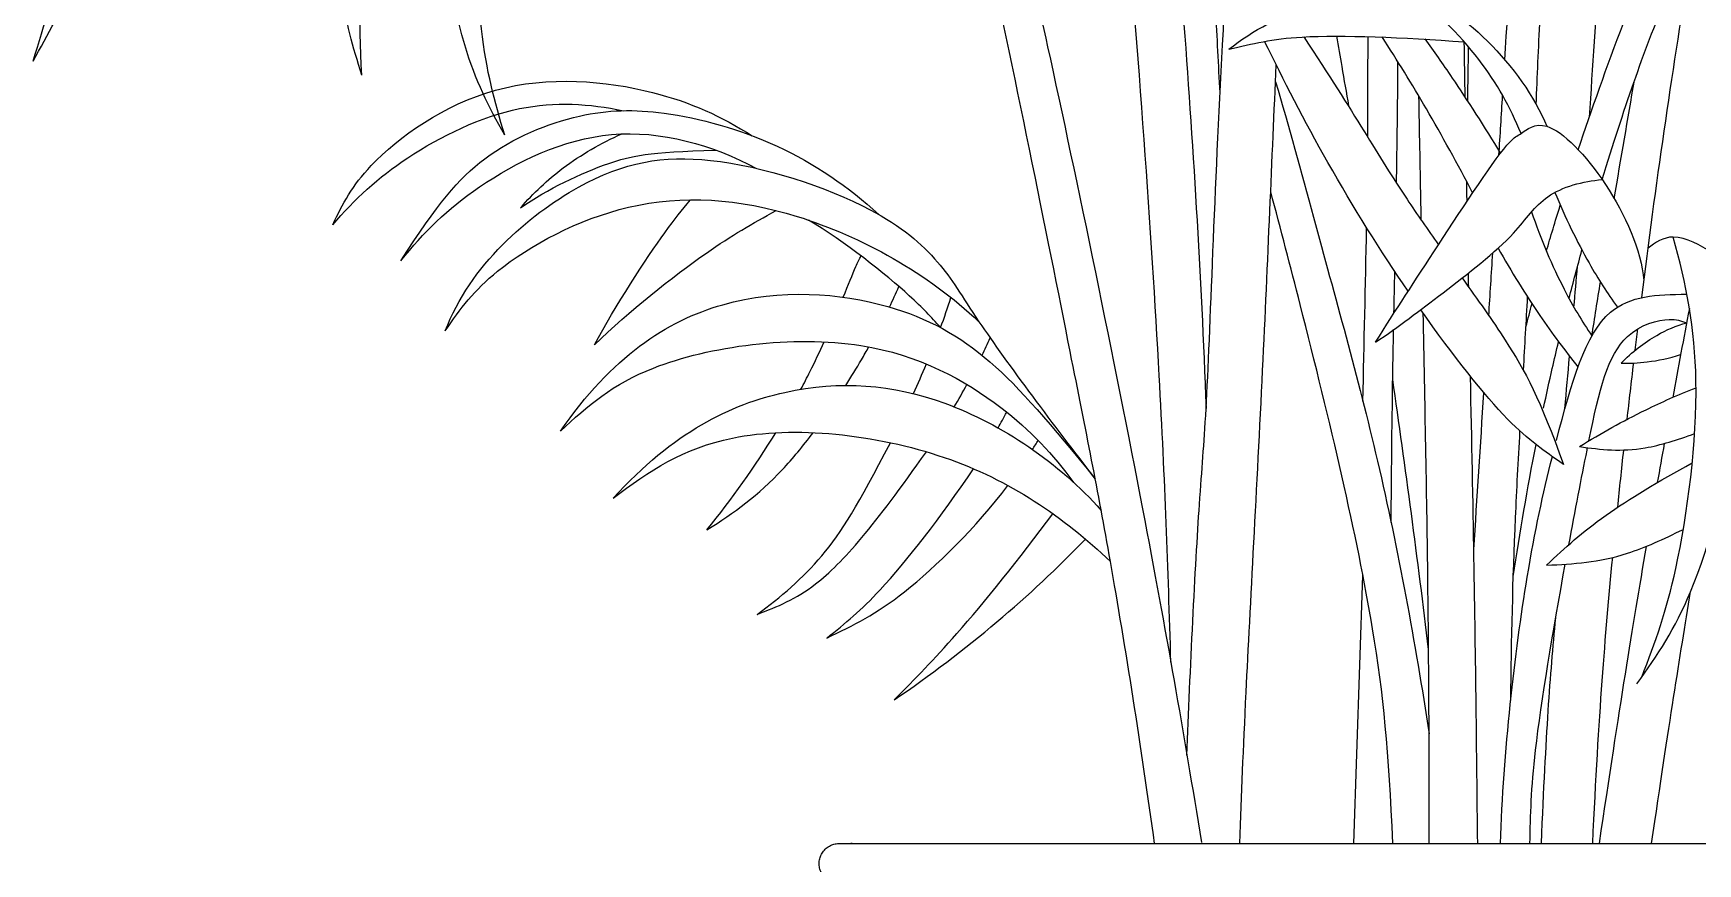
# Model space of a CAD drawing. Header units: millimetres. Extents: x 0.2 to 27.9, y 0.2 to 5.6.
# Drawn here: x 14.5315 to 14.8407, y 3.0139 to 3.168 of the extents above; entities that cross this region are included whole.
import ezdxf

# ---------------------------------------------------------------- set-up
doc = ezdxf.new("R2010")
doc.units = ezdxf.units.MM
doc.layers.add('AG-PLANTS', color=7, linetype='Continuous', true_color=0x66ccff)

msp = doc.modelspace()

# ---------------------------------------------------------------- linework, layer by layer
at = {"layer": 'AG-PLANTS'}
for p, q in [((14.7536, 3.16508), (14.7536, 3.16508)), ((14.77681, 3.01764), (14.7785, 3.06742))]:
    msp.add_line(p, q, dxfattribs=at)
for points, knots in [([(14.82055, 3.15249), (14.82189, 3.17096), (14.82434, 3.21267), (14.83136, 3.28798), (14.83481, 3.3217), (14.83655, 3.34046)], [0.363441, 0.363441, 0.363441, 0.363441, 0.727726, 1.152408, 1.481511, 1.481511, 1.481511, 1.481511]), ([(14.81067, 3.15486), (14.81089, 3.15995), (14.81219, 3.1899), (14.81538, 3.2456), (14.81989, 3.29964), (14.8215, 3.31691)], [0.8381382, 0.8381382, 0.8381382, 0.8381382, 0.9382539, 1.4037113, 1.6420161, 1.6420161, 1.6420161, 1.6420161]), ([(14.80486, 3.16312), (14.8063, 3.18654), (14.80888, 3.22985), (14.81242, 3.28228), (14.81426, 3.30496)], [0.4709855, 0.4709855, 0.4709855, 0.4709855, 0.8601105, 1.2670963, 1.2670963, 1.2670963, 1.2670963]), ([(14.53152, 3.16285), (14.5335, 3.16986), (14.5386, 3.18456), (14.55831, 3.2231), (14.60845, 3.2648), (14.62976, 3.27219), (14.64039, 3.27554)], [0, 0, 0, 0, 0.225699, 0.54249, 0.929367, 1.20851, 1.20851, 1.20851, 1.20851]), ([(14.53152, 3.16285), (14.53682, 3.17295), (14.54894, 3.19313), (14.57632, 3.22917), (14.61684, 3.26265), (14.63108, 3.26943), (14.63802, 3.27268)], [0, 0, 0, 0, 0.282405, 0.611812, 0.958465, 1.190041, 1.190041, 1.190041, 1.190041]), ([(14.61908, 3.14914), (14.6161, 3.15447), (14.61022, 3.16579), (14.60458, 3.20422), (14.61329, 3.24218), (14.63008, 3.26521), (14.63545, 3.27033), (14.63802, 3.27268)], [0, 0, 0, 0, 0.206543, 0.502864, 0.809474, 1.059825, 1.215864, 1.215864, 1.215864, 1.215864]), ([(14.73979, 3.01763), (14.7374, 3.03513), (14.73167, 3.07125), (14.72412, 3.10881), (14.70853, 3.18764), (14.69442, 3.24182), (14.68556, 3.26037), (14.6812, 3.26845)], [0, 0, 0, 0, 0.35134, 0.655593, 1.08875, 1.457114, 1.691697, 1.691697, 1.691697, 1.691697]), ([(14.59256, 3.16026), (14.59093, 3.16568), (14.58648, 3.17653), (14.59769, 3.22548), (14.60861, 3.2465), (14.6218, 3.2593), (14.63248, 3.26724)], [0, 0, 0, 0, 0.225853, 0.605204, 0.885936, 1.141155, 1.141155, 1.141155, 1.141155]), ([(14.68991, 3.26471), (14.69245, 3.25972), (14.70063, 3.24202), (14.71027, 3.20744), (14.72026, 3.1655), (14.73831, 3.07808), (14.7451, 3.0385), (14.74852, 3.01781)], [1.355283, 1.355283, 1.355283, 1.355283, 1.488107, 1.801109, 2.123119, 2.574891, 2.957756, 2.957756, 2.957756, 2.957756]), ([(14.61908, 3.14914), (14.61719, 3.1556), (14.61342, 3.1687), (14.61344, 3.2149), (14.62324, 3.24569), (14.62937, 3.25641), (14.63251, 3.26125)], [0, 0, 0, 0, 0.216784, 0.543162, 0.819009, 1.019832, 1.019832, 1.019832, 1.019832]), ([(14.74282, 3.05128), (14.7423, 3.06903), (14.74103, 3.10526), (14.73552, 3.18279), (14.73074, 3.23258), (14.729, 3.24934)], [0, 0, 0, 0, 0.352404, 0.817183, 1.072501, 1.072501, 1.072501, 1.072501]), ([(14.59256, 3.16026), (14.59194, 3.17063), (14.59205, 3.19105), (14.60732, 3.23002), (14.61507, 3.24247), (14.61918, 3.24862)], [0, 0, 0, 0, 0.2694957, 0.5764801, 0.8037902, 0.8037902, 0.8037902, 0.8037902]), ([(14.73757, 3.24626), (14.73814, 3.24177), (14.74117, 3.21689), (14.74545, 3.1719), (14.74844, 3.12294), (14.74937, 3.09842)], [3.9560944, 3.9560944, 3.9560944, 3.9560944, 4.0381728, 4.4161846, 4.8303116, 4.8303116, 4.8303116, 4.8303116]), ([(14.8185, 3.14644), (14.82333, 3.16091), (14.83607, 3.19577), (14.848, 3.21142), (14.86162, 3.22433)], [0.3017153, 0.3017153, 0.3017153, 0.3017153, 0.6435041, 0.9492371, 0.9492371, 0.9492371, 0.9492371]), ([(14.82293, 3.14088), (14.82696, 3.15403), (14.83421, 3.17488), (14.84552, 3.1983), (14.85623, 3.2105), (14.85934, 3.21365)], [0.5846216, 0.5846216, 0.5846216, 0.5846216, 0.8721197, 1.1573978, 1.263133, 1.263133, 1.263133, 1.263133]), ([(14.83028, 3.11898), (14.83286, 3.13946), (14.83628, 3.16342), (14.83992, 3.18455), (14.84034, 3.18691)], [0.5295566, 0.5295566, 0.5295566, 0.5295566, 0.8478552, 0.8885041, 0.8885041, 0.8885041, 0.8885041]), ([(14.74581, 3.034), (14.74636, 3.04953), (14.74799, 3.08157), (14.7497, 3.0984), (14.75115, 3.14475), (14.75298, 3.17586), (14.75329, 3.18078)], [0, 0, 0, 0, 0.329595, 0.533844, 0.930592, 1.005862, 1.005862, 1.005862, 1.005862]), ([(14.7536, 3.16508), (14.7581, 3.1687), (14.76868, 3.17376), (14.78826, 3.18143), (14.80803, 3.1619), (14.81267, 3.15078)], [0, 0, 0, 0, 0.2010158, 0.4080399, 0.6983337, 0.6983337, 0.6983337, 0.6983337]), ([(14.80786, 3.14946), (14.80584, 3.15431), (14.80074, 3.16366), (14.7916, 3.17264), (14.78649, 3.17631)], [0, 0, 0, 0, 0.1916741, 0.4015498, 0.4015498, 0.4015498, 0.4015498]), ([(14.7536, 3.16508), (14.75807, 3.16614), (14.76617, 3.1682), (14.7859, 3.16727), (14.79732, 3.16647)], [0, 0, 0, 0, 0.2301217, 0.5346864, 0.5346864, 0.5346864, 0.5346864]), ([(14.78689, 3.12015), (14.78185, 3.12753), (14.77188, 3.14338), (14.7637, 3.15949), (14.76023, 3.16654)], [0.3898146, 0.3898146, 0.3898146, 0.3898146, 0.5447247, 0.6884941, 0.6884941, 0.6884941, 0.6884941]), ([(14.76752, 3.16738), (14.77702, 3.15297), (14.7828, 3.14267), (14.79052, 3.13161), (14.79253, 3.12879)], [0.5039363, 0.5039363, 0.5039363, 0.5039363, 0.8244988, 0.934895, 0.934895, 0.934895, 0.934895]), ([(14.77588, 3.15458), (14.77547, 3.15697), (14.77475, 3.16119), (14.77399, 3.16562), (14.77366, 3.16753)], [0.66380085, 0.66380085, 0.66380085, 0.66380085, 0.71285106, 0.748839, 0.748839, 0.748839, 0.748839]), ([(14.79886, 3.1384), (14.79614, 3.14368), (14.7904, 3.15409), (14.7849, 3.16299), (14.78206, 3.16738)], [0, 0, 0, 0, 0.2037419, 0.3949594, 0.3949594, 0.3949594, 0.3949594]), ([(14.78997, 3.16702), (14.79172, 3.16461), (14.79517, 3.15976), (14.80118, 3.15049), (14.80402, 3.14576)], [0, 0, 0, 0, 0.144254, 0.3406978, 0.3406978, 0.3406978, 0.3406978]), ([(14.78473, 3.14023), (14.78483, 3.14606), (14.78494, 3.1538), (14.78499, 3.16099), (14.785, 3.16276)], [0.4928792, 0.4928792, 0.4928792, 0.4928792, 0.6031719, 0.6399611, 0.6399611, 0.6399611, 0.6399611]), ([(14.58714, 3.13249), (14.589, 3.13644), (14.59333, 3.14457), (14.61683, 3.16115), (14.64689, 3.15843), (14.65935, 3.1526), (14.66504, 3.14902)], [0, 0, 0, 0, 0.1748033, 0.4255497, 0.6863899, 0.9031494, 0.9031494, 0.9031494, 0.9031494]), ([(14.7556, 3.01764), (14.75598, 3.02701), (14.75671, 3.04632), (14.76, 3.10486), (14.76162, 3.1452), (14.7624, 3.16217)], [0, 0, 0, 0, 0.2560678, 0.629516, 0.9790268, 0.9790268, 0.9790268, 0.9790268]), ([(14.76226, 3.15903), (14.76478, 3.15076), (14.77075, 3.12821), (14.78203, 3.08851), (14.78821, 3.05496), (14.79079, 3.03798)], [2.695682, 2.695682, 2.695682, 2.695682, 2.8891032, 3.2195436, 3.566054, 3.566054, 3.566054, 3.566054]), ([(14.58714, 3.13249), (14.59118, 3.13723), (14.60036, 3.1457), (14.62158, 3.1559), (14.63483, 3.15497), (14.64112, 3.15368)], [0, 0, 0, 0, 0.2086221, 0.4386238, 0.6504874, 0.6504874, 0.6504874, 0.6504874]), ([(14.59981, 3.12582), (14.60653, 3.1363), (14.6147, 3.14623), (14.6329, 3.15375), (14.64886, 3.15409), (14.67051, 3.14812), (14.68295, 3.13953), (14.68855, 3.13442)], [0, 0, 0, 0, 0.22221, 0.461732, 0.678067, 0.932843, 1.192759, 1.192759, 1.192759, 1.192759]), ([(14.78934, 3.13333), (14.78931, 3.13462), (14.78916, 3.14239), (14.78901, 3.15003), (14.7889, 3.15637)], [0.7351293, 0.7351293, 0.7351293, 0.7351293, 0.7572758, 0.8685647, 0.8685647, 0.8685647, 0.8685647]), ([(14.78085, 3.11069), (14.78464, 3.11678), (14.79149, 3.12713), (14.80519, 3.14825), (14.80779, 3.14919), (14.81433, 3.15493), (14.82972, 3.13337), (14.83068, 3.12214)], [0, 0, 0, 0, 0.2240431, 0.4566338, 0.5350726, 0.6428417, 0.9236391, 0.9236391, 0.9236391, 0.9236391]), ([(14.59981, 3.12582), (14.60393, 3.13107), (14.61367, 3.14048), (14.63879, 3.15279), (14.65772, 3.14731), (14.66586, 3.14297)], [0, 0, 0, 0, 0.2159718, 0.4638617, 0.7177556, 0.7177556, 0.7177556, 0.7177556]), ([(14.62204, 3.13567), (14.62442, 3.13839), (14.62969, 3.14342), (14.63699, 3.14771), (14.64083, 3.14937)], [0, 0, 0, 0, 0.1589211, 0.3300065, 0.3300065, 0.3300065, 0.3300065]), ([(14.60805, 3.11281), (14.61262, 3.1249), (14.6332, 3.14277), (14.6566, 3.14681), (14.68728, 3.13684), (14.7002, 3.12592), (14.70685, 3.11416), (14.72122, 3.09504), (14.72878, 3.08528)], [0, 0, 0, 0, 0.29118, 0.553773, 0.846013, 1.055129, 1.247866, 1.557484, 1.557484, 1.557484, 1.557484]), ([(14.62204, 3.13567), (14.62705, 3.13917), (14.6381, 3.14435), (14.64572, 3.14602), (14.65835, 3.14634)], [0, 0, 0, 0, 0.2898282, 0.5133572, 0.5133572, 0.5133572, 0.5133572]), ([(14.60805, 3.11281), (14.61078, 3.11689), (14.617, 3.12505), (14.64244, 3.13882), (14.67432, 3.13654), (14.69772, 3.12344), (14.70718, 3.1145)], [0, 0, 0, 0, 0.185318, 0.436363, 0.706674, 1.008317, 1.008317, 1.008317, 1.008317]), ([(14.78405, 3.01764), (14.78328, 3.03491), (14.78101, 3.05965), (14.7708, 3.10264), (14.76324, 3.13171), (14.76136, 3.1386)], [0.0221979, 0.0221979, 0.0221979, 0.0221979, 0.2922473, 0.6715184, 0.7924525, 0.7924525, 0.7924525, 0.7924525]), ([(14.78085, 3.11069), (14.78512, 3.11361), (14.79305, 3.11959), (14.80696, 3.13033), (14.81186, 3.13852), (14.81941, 3.14064), (14.82293, 3.14088)], [0, 0, 0, 0, 0.1902581, 0.3901728, 0.5371922, 0.6942663, 0.6942663, 0.6942663, 0.6942663]), ([(14.81417, 3.13851), (14.81597, 3.13401), (14.82028, 3.1253), (14.82387, 3.11985), (14.82576, 3.1172)], [0, 0, 0, 0, 0.1839974, 0.3348798, 0.3348798, 0.3348798, 0.3348798]), ([(14.63579, 3.11019), (14.63959, 3.11745), (14.64865, 3.13118), (14.65195, 3.13514), (14.65358, 3.13713)], [0, 0, 0, 0, 0.2393742, 0.3735638, 0.3735638, 0.3735638, 0.3735638]), ([(14.63579, 3.11019), (14.64218, 3.11647), (14.65629, 3.12765), (14.66506, 3.13273), (14.6695, 3.13515)], [0, 0, 0, 0, 0.2502405, 0.438248, 0.438248, 0.438248, 0.438248]), ([(14.80982, 3.13489), (14.81144, 3.12996), (14.81562, 3.1204), (14.81915, 3.11466), (14.82103, 3.11186)], [0, 0, 0, 0, 0.1904697, 0.3438454, 0.3438454, 0.3438454, 0.3438454]), ([(14.70005, 3.11341), (14.69819, 3.11546), (14.6945, 3.11959), (14.68222, 3.12941), (14.6755, 3.13337)], [0, 0, 0, 0, 0.1390709, 0.372683, 0.372683, 0.372683, 0.372683]), ([(14.83028, 3.04852), (14.83287, 3.05507), (14.83747, 3.0683), (14.84207, 3.10409), (14.83853, 3.12152), (14.83614, 3.13022)], [0, 0, 0, 0, 0.2219212, 0.5074812, 0.7586131, 0.7586131, 0.7586131, 0.7586131]), ([(14.84603, 3.12436), (14.84523, 3.12547), (14.84356, 3.12755), (14.83603, 3.13146), (14.8328, 3.12921), (14.83146, 3.12816)], [0, 0, 0, 0, 0.0978229, 0.2311262, 0.3402676, 0.3402676, 0.3402676, 0.3402676]), ([(14.68195, 3.11905), (14.68289, 3.12135), (14.68412, 3.12439), (14.68497, 3.12615), (14.68526, 3.12673)], [0.4264604, 0.4264604, 0.4264604, 0.4264604, 0.5085167, 0.5541781, 0.5541781, 0.5541781, 0.5541781]), ([(14.80361, 3.12816), (14.80601, 3.12389), (14.81122, 3.11558), (14.81596, 3.10922), (14.81842, 3.10612)], [0, 0, 0, 0, 0.1850597, 0.3514387, 0.3514387, 0.3514387, 0.3514387]), ([(14.79693, 3.12262), (14.79981, 3.1186), (14.80702, 3.10841), (14.81138, 3.10023), (14.81575, 3.08798)], [0.9976777, 0.9976777, 0.9976777, 0.9976777, 1.1759585, 1.462287, 1.462287, 1.462287, 1.462287]), ([(14.82937, 3.04727), (14.83326, 3.0526), (14.84059, 3.06381), (14.84924, 3.09659), (14.84772, 3.1151), (14.84603, 3.12436)], [0, 0, 0, 0, 0.214907, 0.4912731, 0.7477697, 0.7477697, 0.7477697, 0.7477697]), ([(14.62942, 3.09416), (14.63896, 3.10797), (14.65946, 3.12155), (14.69067, 3.11912), (14.70941, 3.10866), (14.72042, 3.09558), (14.72879, 3.08529)], [0, 0, 0, 0, 0.334369, 0.675748, 0.962382, 1.249516, 1.249516, 1.249516, 1.249516]), ([(14.81444, 3.09248), (14.81726, 3.10324), (14.82167, 3.11904), (14.83302, 3.11958), (14.83866, 3.1196)], [0.585928, 0.585928, 0.585928, 0.585928, 0.832535, 1.0201706, 1.0201706, 1.0201706, 1.0201706]), ([(14.81575, 3.08798), (14.81215, 3.09062), (14.80643, 3.09409), (14.79532, 3.10809), (14.78925, 3.11674)], [0, 0, 0, 0, 0.1766373, 0.365518, 0.365518, 0.365518, 0.365518]), ([(14.79082, 3.01764), (14.79082, 3.03422), (14.79072, 3.06368), (14.79003, 3.09953), (14.78969, 3.11611)], [0.0260453, 0.0260453, 0.0260453, 0.0260453, 0.3550957, 0.6372021, 0.6372021, 0.6372021, 0.6372021]), ([(14.82048, 3.09241), (14.82237, 3.10183), (14.82497, 3.11256), (14.83534, 3.11544), (14.83759, 3.11468), (14.83863, 3.11432)], [0.5959101, 0.5959101, 0.5959101, 0.5959101, 0.8112502, 0.9512797, 1.0386472, 1.0386472, 1.0386472, 1.0386472]), ([(14.82646, 3.1068), (14.82838, 3.10883), (14.83291, 3.11226), (14.8367, 3.11374), (14.83863, 3.11432)], [0, 0, 0, 0, 0.1398042, 0.2584081, 0.2584081, 0.2584081, 0.2584081]), ([(14.62942, 3.09416), (14.6345, 3.09893), (14.6455, 3.1084), (14.68607, 3.1139), (14.71164, 3.09976), (14.72097, 3.08988), (14.72474, 3.08464)], [0, 0, 0, 0, 0.2207457, 0.5213218, 0.7787548, 0.9913201, 0.9913201, 0.9913201, 0.9913201]), ([(14.6741, 3.10196), (14.67468, 3.10305), (14.67621, 3.10601), (14.6776, 3.10896), (14.67841, 3.11077)], [0.2549697, 0.2549697, 0.2549697, 0.2549697, 0.2857936, 0.33881006, 0.33881006, 0.33881006, 0.33881006]), ([(14.78373, 3.07722), (14.78382, 3.08633), (14.78388, 3.09583), (14.78414, 3.11005), (14.7842, 3.11304)], [0, 0, 0, 0, 0.2522831, 0.3155743, 0.3155743, 0.3155743, 0.3155743]), ([(14.81205, 3.09847), (14.81257, 3.10093), (14.81347, 3.10504), (14.81443, 3.10915), (14.81482, 3.1108)], [0.24461632, 0.24461632, 0.24461632, 0.24461632, 0.30265523, 0.34181907, 0.34181907, 0.34181907, 0.34181907]), ([(14.68244, 3.10268), (14.68346, 3.1043), (14.68495, 3.10673), (14.68628, 3.10905), (14.68672, 3.10984)], [0.39187293, 0.39187293, 0.39187293, 0.39187293, 0.4464599, 0.47486013, 0.47486013, 0.47486013, 0.47486013]), ([(14.82646, 3.1068), (14.82808, 3.10677), (14.83134, 3.10689), (14.83549, 3.10776), (14.8375, 3.10839)], [0, 0, 0, 0, 0.1065469, 0.227963, 0.227963, 0.227963, 0.227963]), ([(14.79981, 3.01764), (14.79962, 3.03507), (14.79938, 3.05891), (14.79872, 3.09235), (14.79848, 3.10436)], [0.025051, 0.025051, 0.025051, 0.025051, 0.3645951, 0.5385626, 0.5385626, 0.5385626, 0.5385626]), ([(14.63925, 3.08172), (14.65048, 3.0941), (14.67194, 3.10438), (14.70163, 3.10212), (14.72209, 3.08828), (14.72988, 3.07948)], [0, 0, 0, 0, 0.305891, 0.6190571, 0.9590227, 0.9590227, 0.9590227, 0.9590227]), ([(14.81874, 3.09133), (14.82272, 3.09384), (14.82922, 3.09738), (14.83695, 3.10094), (14.84037, 3.10225)], [0, 0, 0, 0, 0.181232, 0.2980934, 0.2980934, 0.2980934, 0.2980934]), ([(14.63925, 3.08172), (14.64579, 3.08679), (14.6607, 3.09648), (14.70266, 3.09215), (14.72282, 3.07835), (14.7316, 3.06997)], [0, 0, 0, 0, 0.2404952, 0.5438915, 0.8351807, 0.8351807, 0.8351807, 0.8351807]), ([(14.65665, 3.07586), (14.66171, 3.07906), (14.6681, 3.08365), (14.67451, 3.09143), (14.67637, 3.0939)], [0, 0, 0, 0, 0.2044661, 0.2919208, 0.2919208, 0.2919208, 0.2919208]), ([(14.66595, 3.06017), (14.67036, 3.06329), (14.67897, 3.07089), (14.6847, 3.08046), (14.69072, 3.09205)], [0, 0, 0, 0, 0.218342, 0.4548619, 0.4548619, 0.4548619, 0.4548619]), ([(14.80595, 3.04419), (14.8061, 3.05551), (14.80641, 3.07106), (14.80736, 3.0887), (14.80767, 3.09419)], [0, 0, 0, 0, 0.2812955, 0.4047387, 0.4047387, 0.4047387, 0.4047387]), ([(14.81874, 3.09133), (14.82277, 3.09075), (14.82885, 3.09007), (14.83689, 3.09255), (14.8401, 3.09373)], [0, 0, 0, 0, 0.1685904, 0.275554, 0.275554, 0.275554, 0.275554]), ([(14.66595, 3.06017), (14.66977, 3.06162), (14.67795, 3.06494), (14.68773, 3.07668), (14.69741, 3.09036)], [0, 0, 0, 0, 0.195975, 0.4731579, 0.4731579, 0.4731579, 0.4731579]), ([(14.80403, 3.01764), (14.80458, 3.03451), (14.80804, 3.06474), (14.81194, 3.08253), (14.81368, 3.08947)], [0.0241697, 0.0241697, 0.0241697, 0.0241697, 0.3526518, 0.556573, 0.556573, 0.556573, 0.556573]), ([(14.81675, 3.07311), (14.81792, 3.07941), (14.81913, 3.08563), (14.82019, 3.09098), (14.82022, 3.09113)], [0.4679201, 0.4679201, 0.4679201, 0.4679201, 0.5830158, 0.5862925, 0.5862925, 0.5862925, 0.5862925]), ([(14.67892, 3.05578), (14.6824, 3.05857), (14.68916, 3.06406), (14.70003, 3.07815), (14.70618, 3.0872)], [0, 0, 0, 0, 0.1919879, 0.4550234, 0.4550234, 0.4550234, 0.4550234]), ([(14.81261, 3.06931), (14.81611, 3.07261), (14.82199, 3.078), (14.83342, 3.08492), (14.83966, 3.08828)], [0, 0, 0, 0, 0.1833323, 0.3550961, 0.3550961, 0.3550961, 0.3550961]), ([(14.67892, 3.05578), (14.68397, 3.05819), (14.69255, 3.06243), (14.70658, 3.07625), (14.71254, 3.08411)], [0, 0, 0, 0, 0.1977542, 0.4167451, 0.4167451, 0.4167451, 0.4167451]), ([(14.69142, 3.04431), (14.69542, 3.0483), (14.70255, 3.05557), (14.71468, 3.0704), (14.72091, 3.07887)], [0, 0, 0, 0, 0.2509514, 0.5435147, 0.5435147, 0.5435147, 0.5435147]), ([(14.69142, 3.04431), (14.69803, 3.04879), (14.71078, 3.05848), (14.72175, 3.06875), (14.72697, 3.07413)], [0, 0, 0, 0, 0.2363323, 0.4653276, 0.4653276, 0.4653276, 0.4653276]), ([(14.81261, 3.06931), (14.81768, 3.06954), (14.82487, 3.06991), (14.83434, 3.07413), (14.83801, 3.07596)], [0, 0, 0, 0, 0.1883151, 0.2982487, 0.2982487, 0.2982487, 0.2982487]), ([(14.80952, 3.01764), (14.80962, 3.02299), (14.80985, 3.03352), (14.81379, 3.057), (14.81608, 3.06949)], [0.0376556, 0.0376556, 0.0376556, 0.0376556, 0.2201312, 0.4459853, 0.4459853, 0.4459853, 0.4459853])]:
    msp.add_open_spline(points, degree=3, knots=knots, dxfattribs=at)
for points, degree in [([(14.75196, 3.15699), (14.75169, 3.16219), (14.75142, 3.16731), (14.75115, 3.17242)], 3), ([(14.75988, 3.16647), (14.75988, 3.16646), (14.75989, 3.16644), (14.75989, 3.16643)], 3), ([(14.77939, 3.14882), (14.77942, 3.1548), (14.77943, 3.16103), (14.77945, 3.16746)], 3), ([(14.79749, 3.15611), (14.79743, 3.15956), (14.79737, 3.16301), (14.79732, 3.16647)], 3), ([(14.79796, 3.15539), (14.79801, 3.15878), (14.79807, 3.16217), (14.79812, 3.16555)], 3), ([(14.82518, 3.13734), (14.82643, 3.14477), (14.8277, 3.15215), (14.82894, 3.1593)], 3), ([(14.80376, 3.14541), (14.80399, 3.14915), (14.80422, 3.15286), (14.80445, 3.1565)], 3), ([(14.79784, 3.13687), (14.79781, 3.13808), (14.79779, 3.13929), (14.79777, 3.1405)], 3), ([(14.79777, 3.14033), (14.79777, 3.14039), (14.79777, 3.14044), (14.79777, 3.14049)], 3), ([(14.81258, 3.1276), (14.81336, 3.13028), (14.8142, 3.13307), (14.81516, 3.13614)], 3), ([(14.77849, 3.09976), (14.77871, 3.11065), (14.77899, 3.12102), (14.77918, 3.13195)], 3), ([(14.80187, 3.11561), (14.80212, 3.11951), (14.80237, 3.12341), (14.80262, 3.12727)], 3), ([(14.81679, 3.1188), (14.81756, 3.12183), (14.81836, 3.12483), (14.81918, 3.12782)], 3), ([(14.78426, 3.11609), (14.78431, 3.1186), (14.78437, 3.12118), (14.78442, 3.12382)], 3), ([(14.79814, 3.12092), (14.79813, 3.12179), (14.79811, 3.12266), (14.79809, 3.12353)], 3), ([(14.8177, 3.11718), (14.81792, 3.11972), (14.81814, 3.12225), (14.81836, 3.12479)], 3), ([(14.69057, 3.11723), (14.69117, 3.11849), (14.69175, 3.11976), (14.69231, 3.12104)], 3), ([(14.82103, 3.11186), (14.82154, 3.11518), (14.82207, 3.11851), (14.82262, 3.12186)], 3), ([(14.70005, 3.11341), (14.70074, 3.11529), (14.70138, 3.11716), (14.70197, 3.119)], 3), ([(14.80832, 3.10555), (14.80858, 3.11005), (14.80884, 3.11459), (14.80908, 3.11913)], 3), ([(14.80878, 3.11357), (14.80916, 3.11504), (14.80953, 3.11647), (14.8099, 3.11787)], 3), ([(14.83913, 3.11697), (14.83807, 3.11145), (14.83704, 3.10595), (14.83603, 3.10046)], 3), ([(14.70774, 3.10827), (14.70826, 3.10934), (14.70877, 3.11041), (14.70926, 3.11149)], 3), ([(14.82908, 3.10921), (14.82924, 3.11053), (14.8294, 3.11185), (14.82956, 3.11318)], 3), ([(14.816, 3.0984), (14.8163, 3.10163), (14.81659, 3.10486), (14.81688, 3.10807)], 3), ([(14.69503, 3.10115), (14.69584, 3.10296), (14.69664, 3.1048), (14.69741, 3.10666)], 3), ([(14.82758, 3.09639), (14.82797, 3.09981), (14.82837, 3.1033), (14.82879, 3.10683)], 3), ([(14.7026, 3.09869), (14.7034, 3.10006), (14.70419, 3.10145), (14.70495, 3.10286)], 3), ([(14.79069, 3.05364), (14.78872, 3.07017), (14.78636, 3.08779), (14.78403, 3.10378)], 3), ([(14.79909, 3.07224), (14.79971, 3.08181), (14.80034, 3.09157), (14.80096, 3.10133)], 3), ([(14.71073, 3.09479), (14.71126, 3.09574), (14.71179, 3.09671), (14.71234, 3.09772)], 3), ([(14.65665, 3.07586), (14.66123, 3.08154), (14.66559, 3.08765), (14.66944, 3.09389)], 3), ([(14.71712, 3.09077), (14.71748, 3.09134), (14.71782, 3.09192), (14.71815, 3.0925)], 3), ([(14.80643, 3.0672), (14.80764, 3.0754), (14.80905, 3.08356), (14.81066, 3.09168)], 3), ([(14.83447, 3.0919), (14.83403, 3.08948), (14.8336, 3.08706), (14.83317, 3.08464)], 3), ([(14.82582, 3.08006), (14.82618, 3.08355), (14.82655, 3.08709), (14.82695, 3.0907)], 3), ([(14.82118, 3.01764), (14.82234, 3.042), (14.82347, 3.05606), (14.82489, 3.07075)], 3), ([(14.83111, 3.0728), (14.82854, 3.05785), (14.82611, 3.04292), (14.82236, 3.01764)], 3), ([(14.83211, 3.01764), (14.83539, 3.03996), (14.83733, 3.05204), (14.83936, 3.06438)], 3), ([(14.81165, 3.01764), (14.81251, 3.03825), (14.81328, 3.04873), (14.8143, 3.05953)], 3), ([(14.78864, 3.01764), (14.84004, 3.01764), (14.89143, 3.01764)], 2)]:
    msp.add_open_spline(points, degree=degree, dxfattribs=at)
msp.add_rational_spline([(14.68123, 3.01015), (14.67748, 3.01015), (14.67748, 3.0139), (14.67748, 3.01764), (14.68123, 3.01764), (14.73493, 3.01764), (14.78864, 3.01764)], [1, 0.707106781187, 1, 0.707106781187, 1, 1, 1], degree=2, knots=[-0.8214209, -0.8214209, -0.8214209, -0.8077102, -0.8077102, -0.7939996, -0.7939996, -0.5437063, -0.5437063, -0.5437063], dxfattribs=at)

doc.saveas('drawing.dxf')
